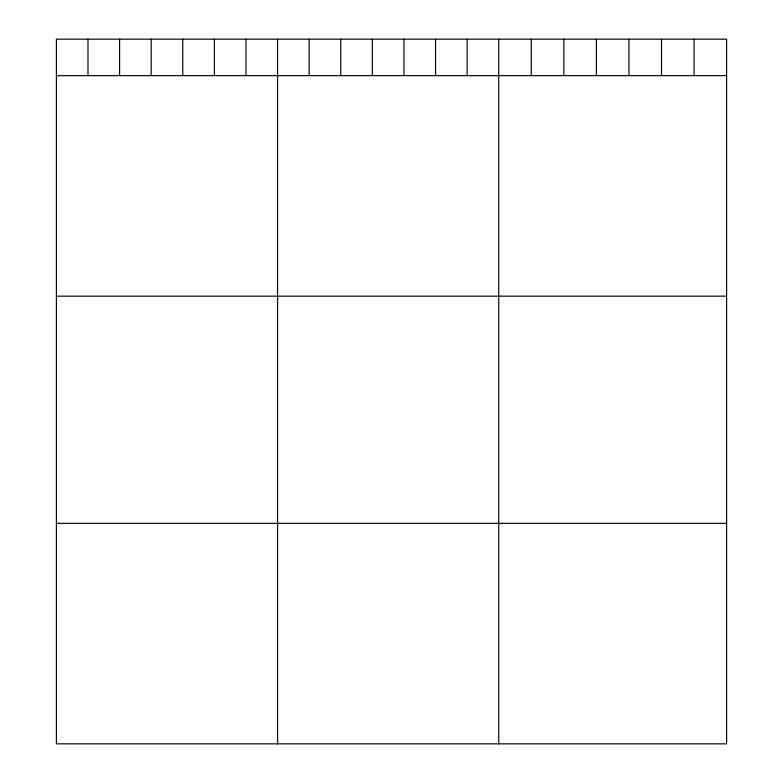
<?xml version="1.0" encoding="UTF-8"?>
<svg xmlns="http://www.w3.org/2000/svg" width="783" height="783" viewBox="0 0 783 783"><rect width="100%" height="100%" fill="white"/><g stroke="black" fill="none" stroke-linecap="round" stroke-linejoin="round"><path stroke-width="1.17" d="M726.604 75.648L726.604 743.85L56.396 743.85L56.396 39.15L726.604 39.15L726.604 75.648L56.396 75.648M56.396 296.16L726.604 296.16M56.396 523.347L726.604 523.347M694.051 39.15L694.051 75.648M661.498 39.15L661.498 75.648M628.945 39.15L628.945 75.648M596.392 39.15L596.392 75.648M563.838 39.15L563.838 75.648M531.285 39.15L531.285 75.648M498.732 39.15L498.732 743.85M467.138 39.15L467.138 75.648M435.544 39.15L435.544 75.648M403.95 39.15L403.95 75.648M372.356 39.15L372.356 75.648M340.752 39.15L340.752 75.648M309.158 39.15L309.158 75.648M277.564 39.15L277.564 743.85M245.97 39.15L245.97 75.648M214.376 39.15L214.376 75.648M182.772 39.15L182.772 75.648M151.178 39.15L151.178 75.648M119.584 39.15L119.584 75.648M87.99 39.15L87.99 75.648"/></g></svg>
